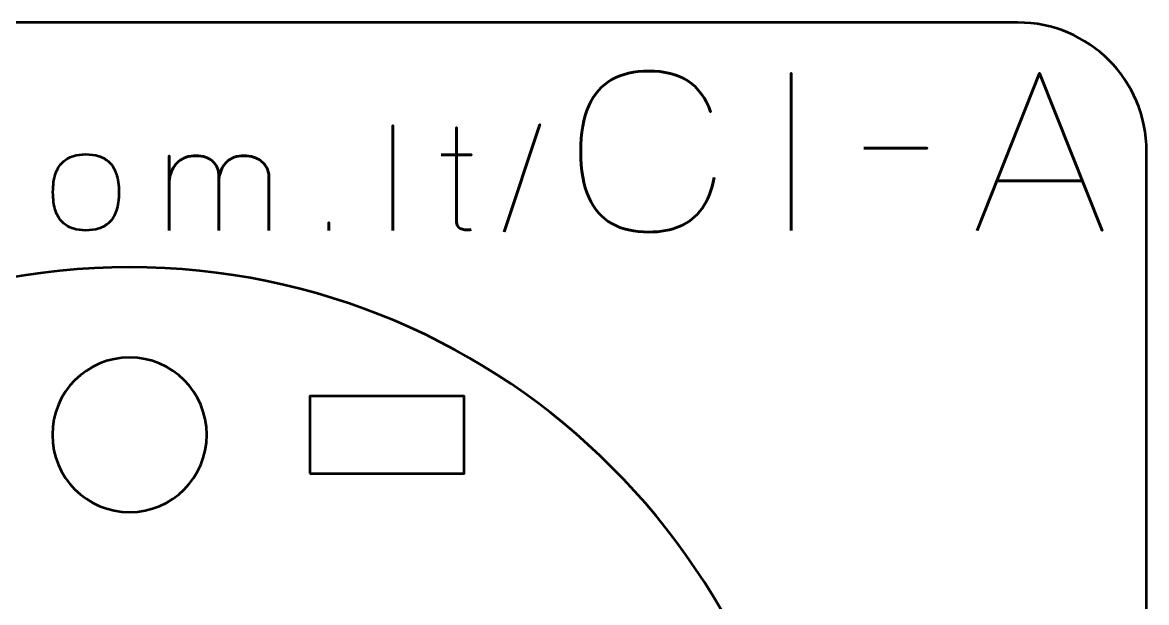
# Model space of a CAD drawing. Header units: centimetres. Extents: x -21 to 0, y -29.7 to 0.
# Drawn here: x -4.366 to 0, y -2.251 to 0 of the extents above; entities that cross this region are included whole.
import ezdxf

# ---------------------------------------------------------------- set-up
doc = ezdxf.new("R2010")
doc.units = ezdxf.units.CM
doc.header["$MEASUREMENT"] = 0
doc.layers.add('Layer 1', color=7, linetype='Continuous')

msp = doc.modelspace()

# ---------------------------------------------------------------- linework, layer by layer
at = {"layer": 'Layer 1', "color": 22, "lineweight": 53}
msp.add_open_spline([(-0.50009, -29.7), (-0.50009, -29.7), (-20.50005, -29.7), (-20.50005, -29.7), (-20.50005, -29.7), (-20.77702, -29.7), (-21.00001, -29.47691), (-21.00001, -29.19991), (-21.00001, -29.19991), (-21.00001, -29.19991), (-21.00001, -0.50006), (-21.00001, -0.50006), (-21.00001, -0.50006), (-21.00001, -0.22292), (-20.77702, 0.00004), (-20.50005, 0.00004), (-20.50005, 0.00004), (-20.50005, 0.00004), (-0.50009, 0.00004), (-0.50009, 0.00004), (-0.50009, 0.00004), (-0.22309, 0.00004), (0, -0.22292), (0, -0.50006), (0, -0.50006), (0, -0.50006), (0, -29.19991), (0, -29.19991), (0, -29.19991), (0, -29.47691), (-0.22309, -29.7), (-0.50009, -29.7)], degree=3, knots=[0, 0, 0, 0, 0.125, 0.125, 0.125, 0.125, 0.25, 0.25, 0.25, 0.25, 0.375, 0.375, 0.375, 0.375, 0.5, 0.5, 0.5, 0.5, 0.625, 0.625, 0.625, 0.625, 0.75, 0.75, 0.75, 0.75, 0.875, 0.875, 0.875, 0.875, 1, 1, 1, 1], dxfattribs=at)
at = {"layer": 'Layer 1', "color": 7}
for points, knots in [([(-1.67942, -0.6016), (-1.68845, -0.65), (-1.70425, -0.68993), (-1.72641, -0.72126), (-1.72641, -0.72126), (-1.7487, -0.75244), (-1.77721, -0.77559), (-1.81192, -0.79069), (-1.81192, -0.79069), (-1.84649, -0.80578), (-1.88713, -0.8134), (-1.93342, -0.81326), (-1.93342, -0.81326), (-1.98972, -0.8134), (-2.03756, -0.80254), (-2.07679, -0.78038), (-2.07679, -0.78038), (-2.11602, -0.75837), (-2.14593, -0.72436), (-2.16654, -0.67822), (-2.16654, -0.67822), (-2.18714, -0.63208), (-2.19744, -0.57295), (-2.19758, -0.50084), (-2.19758, -0.50084), (-2.19744, -0.42902), (-2.18714, -0.37003), (-2.16654, -0.32389), (-2.16654, -0.32389), (-2.14593, -0.27774), (-2.11602, -0.2436), (-2.07679, -0.22144), (-2.07679, -0.22144), (-2.03756, -0.19929), (-1.98972, -0.18828), (-1.93342, -0.18842), (-1.93342, -0.18842), (-1.87316, -0.18828), (-1.82265, -0.20112), (-1.78201, -0.22694), (-1.78201, -0.22694), (-1.74151, -0.25277), (-1.71173, -0.2927), (-1.69296, -0.34675), (-1.69296, -0.34675), (-1.71173, -0.2927), (-1.74151, -0.25277), (-1.78201, -0.22694), (-1.78201, -0.22694), (-1.82265, -0.20112), (-1.87316, -0.18828), (-1.93342, -0.18842), (-1.93342, -0.18842), (-1.98972, -0.18828), (-2.03756, -0.19929), (-2.07679, -0.22144), (-2.07679, -0.22144), (-2.11602, -0.2436), (-2.14593, -0.27774), (-2.16654, -0.32389), (-2.16654, -0.32389), (-2.18714, -0.37003), (-2.19744, -0.42902), (-2.19758, -0.50084), (-2.19758, -0.50084), (-2.19744, -0.57295), (-2.18714, -0.63208), (-2.16654, -0.67822), (-2.16654, -0.67822), (-2.14593, -0.72436), (-2.11602, -0.75837), (-2.07679, -0.78038), (-2.07679, -0.78038), (-2.03756, -0.80254), (-1.98972, -0.8134), (-1.93342, -0.81326), (-1.93342, -0.81326), (-1.88713, -0.8134), (-1.84649, -0.80578), (-1.81192, -0.79069), (-1.81192, -0.79069), (-1.77721, -0.77559), (-1.7487, -0.75244), (-1.72641, -0.72126), (-1.72641, -0.72126), (-1.70425, -0.68993), (-1.68845, -0.65), (-1.67942, -0.6016)], [0, 0, 0, 0, 0.0454545, 0.0454545, 0.0454545, 0.0454545, 0.0909091, 0.0909091, 0.0909091, 0.0909091, 0.1363636, 0.1363636, 0.1363636, 0.1363636, 0.1818182, 0.1818182, 0.1818182, 0.1818182, 0.2272727, 0.2272727, 0.2272727, 0.2272727, 0.2727273, 0.2727273, 0.2727273, 0.2727273, 0.3181818, 0.3181818, 0.3181818, 0.3181818, 0.3636364, 0.3636364, 0.3636364, 0.3636364, 0.4090909, 0.4090909, 0.4090909, 0.4090909, 0.4545455, 0.4545455, 0.4545455, 0.4545455, 0.5, 0.5, 0.5, 0.5, 0.5454545, 0.5454545, 0.5454545, 0.5454545, 0.5909091, 0.5909091, 0.5909091, 0.5909091, 0.6363636, 0.6363636, 0.6363636, 0.6363636, 0.6818182, 0.6818182, 0.6818182, 0.6818182, 0.7272727, 0.7272727, 0.7272727, 0.7272727, 0.7727273, 0.7727273, 0.7727273, 0.7727273, 0.8181818, 0.8181818, 0.8181818, 0.8181818, 0.8636364, 0.8636364, 0.8636364, 0.8636364, 0.9090909, 0.9090909, 0.9090909, 0.9090909, 0.9545455, 0.9545455, 0.9545455, 0.9545455, 1, 1, 1, 1]), ([(-1.3797, -0.80649), (-1.3797, -0.80649), (-1.3797, -0.19604), (-1.3797, -0.19604), (-1.3797, -0.19604), (-1.3797, -0.19604), (-1.3797, -0.80649), (-1.3797, -0.80649)], [0, 0, 0, 0, 0.5, 0.5, 0.5, 0.5, 1, 1, 1, 1]), ([(-0.65749, -0.80649), (-0.65749, -0.80649), (-0.41534, -0.19604), (-0.41534, -0.19604), (-0.41534, -0.19604), (-0.41534, -0.19604), (-0.17235, -0.80649), (-0.17235, -0.80649), (-0.17235, -0.80649), (-0.17235, -0.80649), (-0.41534, -0.19604), (-0.41534, -0.19604), (-0.41534, -0.19604), (-0.41534, -0.19604), (-0.65749, -0.80649), (-0.65749, -0.80649)], [0, 0, 0, 0, 0.25, 0.25, 0.25, 0.25, 0.5, 0.5, 0.5, 0.5, 0.75, 0.75, 0.75, 0.75, 1, 1, 1, 1]), ([(-2.92741, -0.80649), (-2.92741, -0.80649), (-2.92741, -0.39953), (-2.92741, -0.39953), (-2.92741, -0.39953), (-2.92741, -0.39953), (-2.92741, -0.80649), (-2.92741, -0.80649)], [0, 0, 0, 0, 0.5, 0.5, 0.5, 0.5, 1, 1, 1, 1]), ([(-2.62261, -0.80367), (-2.62957, -0.80423), (-2.63653, -0.80442), (-2.64331, -0.80423), (-2.64331, -0.80423), (-2.65008, -0.80404), (-2.6562, -0.80301), (-2.66175, -0.80094), (-2.66175, -0.80094), (-2.6673, -0.79896), (-2.67172, -0.79539), (-2.6751, -0.79031), (-2.6751, -0.79031), (-2.6784, -0.78523), (-2.68009, -0.77799), (-2.68018, -0.76867), (-2.68018, -0.76867), (-2.68018, -0.76425), (-2.68018, -0.75673), (-2.68018, -0.74619), (-2.68018, -0.74619), (-2.68018, -0.73556), (-2.68018, -0.72276), (-2.68018, -0.70762), (-2.68018, -0.70762), (-2.68018, -0.69247), (-2.68018, -0.67592), (-2.68018, -0.65795), (-2.68018, -0.65795), (-2.68018, -0.63998), (-2.68018, -0.62145), (-2.68018, -0.60226), (-2.68018, -0.60226), (-2.68018, -0.58307), (-2.68018, -0.56416), (-2.68018, -0.54544), (-2.68018, -0.54544), (-2.68018, -0.52672), (-2.68018, -0.50912), (-2.68018, -0.49257), (-2.68018, -0.49257), (-2.68018, -0.47601), (-2.68018, -0.46133), (-2.68018, -0.44864), (-2.68018, -0.44864), (-2.68018, -0.43584), (-2.68018, -0.42587), (-2.68018, -0.41853), (-2.68018, -0.41853), (-2.68018, -0.41129), (-2.68018, -0.40752), (-2.68018, -0.40743), (-2.68018, -0.40743), (-2.68018, -0.40752), (-2.68018, -0.41129), (-2.68018, -0.41853), (-2.68018, -0.41853), (-2.68018, -0.42587), (-2.68018, -0.43584), (-2.68018, -0.44864), (-2.68018, -0.44864), (-2.68018, -0.46133), (-2.68018, -0.47601), (-2.68018, -0.49257), (-2.68018, -0.49257), (-2.68018, -0.50912), (-2.68018, -0.52672), (-2.68018, -0.54544), (-2.68018, -0.54544), (-2.68018, -0.56416), (-2.68018, -0.58307), (-2.68018, -0.60226), (-2.68018, -0.60226), (-2.68018, -0.62145), (-2.68018, -0.63998), (-2.68018, -0.65795), (-2.68018, -0.65795), (-2.68018, -0.67592), (-2.68018, -0.69247), (-2.68018, -0.70762), (-2.68018, -0.70762), (-2.68018, -0.72276), (-2.68018, -0.73556), (-2.68018, -0.74619), (-2.68018, -0.74619), (-2.68018, -0.75673), (-2.68018, -0.76425), (-2.68018, -0.76867), (-2.68018, -0.76867), (-2.68009, -0.77799), (-2.6784, -0.78523), (-2.6751, -0.79031), (-2.6751, -0.79031), (-2.67172, -0.79539), (-2.6673, -0.79896), (-2.66175, -0.80094), (-2.66175, -0.80094), (-2.6562, -0.80301), (-2.65008, -0.80404), (-2.64331, -0.80423), (-2.64331, -0.80423), (-2.63653, -0.80442), (-2.62957, -0.80423), (-2.62261, -0.80367)], [0, 0, 0, 0, 0.0384615, 0.0384615, 0.0384615, 0.0384615, 0.0769231, 0.0769231, 0.0769231, 0.0769231, 0.1153846, 0.1153846, 0.1153846, 0.1153846, 0.1538462, 0.1538462, 0.1538462, 0.1538462, 0.1923077, 0.1923077, 0.1923077, 0.1923077, 0.2307692, 0.2307692, 0.2307692, 0.2307692, 0.2692308, 0.2692308, 0.2692308, 0.2692308, 0.3076923, 0.3076923, 0.3076923, 0.3076923, 0.3461538, 0.3461538, 0.3461538, 0.3461538, 0.3846154, 0.3846154, 0.3846154, 0.3846154, 0.4230769, 0.4230769, 0.4230769, 0.4230769, 0.4615385, 0.4615385, 0.4615385, 0.4615385, 0.5, 0.5, 0.5, 0.5, 0.5384615, 0.5384615, 0.5384615, 0.5384615, 0.5769231, 0.5769231, 0.5769231, 0.5769231, 0.6153846, 0.6153846, 0.6153846, 0.6153846, 0.6538462, 0.6538462, 0.6538462, 0.6538462, 0.6923077, 0.6923077, 0.6923077, 0.6923077, 0.7307692, 0.7307692, 0.7307692, 0.7307692, 0.7692308, 0.7692308, 0.7692308, 0.7692308, 0.8076923, 0.8076923, 0.8076923, 0.8076923, 0.8461538, 0.8461538, 0.8461538, 0.8461538, 0.8846154, 0.8846154, 0.8846154, 0.8846154, 0.9230769, 0.9230769, 0.9230769, 0.9230769, 0.9615385, 0.9615385, 0.9615385, 0.9615385, 1, 1, 1, 1]), ([(-2.49448, -0.81213), (-2.49448, -0.81213), (-2.35619, -0.39558), (-2.35619, -0.39558), (-2.35619, -0.39558), (-2.35619, -0.39558), (-2.49448, -0.81213), (-2.49448, -0.81213)], [0, 0, 0, 0, 0.5, 0.5, 0.5, 0.5, 1, 1, 1, 1]), ([(-4.11951, -0.80649), (-4.10173, -0.80658), (-4.08518, -0.80433), (-4.06975, -0.79953), (-4.06975, -0.79953), (-4.05432, -0.79473), (-4.04068, -0.78673), (-4.02901, -0.77554), (-4.02901, -0.77554), (-4.01725, -0.76435), (-4.00813, -0.7492), (-4.00145, -0.73001), (-4.00145, -0.73001), (-3.99487, -0.71091), (-3.99148, -0.68711), (-3.99138, -0.65861), (-3.99138, -0.65861), (-3.99148, -0.6302), (-3.99487, -0.60649), (-4.00145, -0.58749), (-4.00145, -0.58749), (-4.00813, -0.56848), (-4.01725, -0.55334), (-4.02901, -0.54214), (-4.02901, -0.54214), (-4.04068, -0.53104), (-4.05432, -0.52305), (-4.06975, -0.51825), (-4.06975, -0.51825), (-4.08518, -0.51345), (-4.10173, -0.51119), (-4.11951, -0.51129), (-4.11951, -0.51129), (-4.1371, -0.51119), (-4.15366, -0.51345), (-4.16909, -0.51825), (-4.16909, -0.51825), (-4.18452, -0.52305), (-4.19806, -0.53104), (-4.20982, -0.54214), (-4.20982, -0.54214), (-4.22158, -0.55334), (-4.2308, -0.56848), (-4.23748, -0.58749), (-4.23748, -0.58749), (-4.24416, -0.60649), (-4.24755, -0.6302), (-4.24764, -0.65861), (-4.24764, -0.65861), (-4.24755, -0.68711), (-4.24416, -0.71091), (-4.23748, -0.73001), (-4.23748, -0.73001), (-4.2308, -0.7492), (-4.22158, -0.76435), (-4.20982, -0.77554), (-4.20982, -0.77554), (-4.19806, -0.78673), (-4.18452, -0.79473), (-4.16909, -0.79953), (-4.16909, -0.79953), (-4.15366, -0.80433), (-4.1371, -0.80658), (-4.11951, -0.80649)], [0, 0, 0, 0, 0.0625, 0.0625, 0.0625, 0.0625, 0.125, 0.125, 0.125, 0.125, 0.1875, 0.1875, 0.1875, 0.1875, 0.25, 0.25, 0.25, 0.25, 0.3125, 0.3125, 0.3125, 0.3125, 0.375, 0.375, 0.375, 0.375, 0.4375, 0.4375, 0.4375, 0.4375, 0.5, 0.5, 0.5, 0.5, 0.5625, 0.5625, 0.5625, 0.5625, 0.625, 0.625, 0.625, 0.625, 0.6875, 0.6875, 0.6875, 0.6875, 0.75, 0.75, 0.75, 0.75, 0.8125, 0.8125, 0.8125, 0.8125, 0.875, 0.875, 0.875, 0.875, 0.9375, 0.9375, 0.9375, 0.9375, 1, 1, 1, 1]), ([(-4.11951, -0.80649), (-4.10173, -0.80658), (-4.08518, -0.80433), (-4.06975, -0.79953), (-4.06975, -0.79953), (-4.05432, -0.79473), (-4.04068, -0.78673), (-4.02901, -0.77554), (-4.02901, -0.77554), (-4.01725, -0.76435), (-4.00813, -0.7492), (-4.00145, -0.73001), (-4.00145, -0.73001), (-3.99487, -0.71091), (-3.99148, -0.68711), (-3.99138, -0.65861), (-3.99138, -0.65861), (-3.99148, -0.6302), (-3.99487, -0.60649), (-4.00145, -0.58749), (-4.00145, -0.58749), (-4.00813, -0.56848), (-4.01725, -0.55334), (-4.02901, -0.54214), (-4.02901, -0.54214), (-4.04068, -0.53104), (-4.05432, -0.52305), (-4.06975, -0.51825), (-4.06975, -0.51825), (-4.08518, -0.51345), (-4.10173, -0.51119), (-4.11951, -0.51129), (-4.11951, -0.51129), (-4.1371, -0.51119), (-4.15366, -0.51345), (-4.16909, -0.51825), (-4.16909, -0.51825), (-4.18452, -0.52305), (-4.19806, -0.53104), (-4.20982, -0.54214), (-4.20982, -0.54214), (-4.22158, -0.55334), (-4.2308, -0.56848), (-4.23748, -0.58749), (-4.23748, -0.58749), (-4.24416, -0.60649), (-4.24755, -0.6302), (-4.24764, -0.65861), (-4.24764, -0.65861), (-4.24755, -0.68711), (-4.24416, -0.71091), (-4.23748, -0.73001), (-4.23748, -0.73001), (-4.2308, -0.7492), (-4.22158, -0.76435), (-4.20982, -0.77554), (-4.20982, -0.77554), (-4.19806, -0.78673), (-4.18452, -0.79473), (-4.16909, -0.79953), (-4.16909, -0.79953), (-4.15366, -0.80433), (-4.1371, -0.80658), (-4.11951, -0.80649)], [0, 0, 0, 0, 0.0625, 0.0625, 0.0625, 0.0625, 0.125, 0.125, 0.125, 0.125, 0.1875, 0.1875, 0.1875, 0.1875, 0.25, 0.25, 0.25, 0.25, 0.3125, 0.3125, 0.3125, 0.3125, 0.375, 0.375, 0.375, 0.375, 0.4375, 0.4375, 0.4375, 0.4375, 0.5, 0.5, 0.5, 0.5, 0.5625, 0.5625, 0.5625, 0.5625, 0.625, 0.625, 0.625, 0.625, 0.6875, 0.6875, 0.6875, 0.6875, 0.75, 0.75, 0.75, 0.75, 0.8125, 0.8125, 0.8125, 0.8125, 0.875, 0.875, 0.875, 0.875, 0.9375, 0.9375, 0.9375, 0.9375, 1, 1, 1, 1]), ([(-3.60362, -0.80649), (-3.60362, -0.8064), (-3.60362, -0.80367), (-3.60362, -0.79831), (-3.60362, -0.79831), (-3.60362, -0.79304), (-3.60362, -0.78579), (-3.60362, -0.77667), (-3.60362, -0.77667), (-3.60362, -0.76745), (-3.60362, -0.7571), (-3.60362, -0.74544), (-3.60362, -0.74544), (-3.60362, -0.73387), (-3.60362, -0.72173), (-3.60362, -0.70894), (-3.60362, -0.70894), (-3.60362, -0.69624), (-3.60362, -0.68372), (-3.60362, -0.67131), (-3.60362, -0.67131), (-3.60362, -0.65889), (-3.60362, -0.64722), (-3.60362, -0.6365), (-3.60362, -0.6365), (-3.60362, -0.62568), (-3.60362, -0.61646), (-3.60362, -0.60865), (-3.60362, -0.60865), (-3.60362, -0.60094), (-3.60362, -0.59539), (-3.60362, -0.592), (-3.60362, -0.592), (-3.60352, -0.58673), (-3.60437, -0.58081), (-3.60597, -0.57432), (-3.60597, -0.57432), (-3.60757, -0.56773), (-3.6103, -0.56115), (-3.61415, -0.55456), (-3.61415, -0.55456), (-3.61801, -0.54788), (-3.62337, -0.54177), (-3.63005, -0.53612), (-3.63005, -0.53612), (-3.63682, -0.53048), (-3.64529, -0.52596), (-3.65545, -0.52248), (-3.65545, -0.52248), (-3.66571, -0.519), (-3.67793, -0.51712), (-3.69223, -0.51693), (-3.69223, -0.51693), (-3.70653, -0.51693), (-3.71933, -0.51891), (-3.73052, -0.52286), (-3.73052, -0.52286), (-3.74181, -0.5269), (-3.7515, -0.53245), (-3.75978, -0.53951), (-3.75978, -0.53951), (-3.76796, -0.54657), (-3.77483, -0.55466), (-3.78019, -0.56387), (-3.78019, -0.56387), (-3.78555, -0.573), (-3.78951, -0.58269), (-3.79214, -0.59304), (-3.79214, -0.59304), (-3.79477, -0.60329), (-3.79609, -0.61373), (-3.79609, -0.62418), (-3.79609, -0.62418), (-3.79609, -0.61373), (-3.79477, -0.60329), (-3.79214, -0.59304), (-3.79214, -0.59304), (-3.78951, -0.58269), (-3.78555, -0.573), (-3.78019, -0.56387), (-3.78019, -0.56387), (-3.77483, -0.55466), (-3.76796, -0.54657), (-3.75978, -0.53951), (-3.75978, -0.53951), (-3.7515, -0.53245), (-3.74181, -0.5269), (-3.73052, -0.52286), (-3.73052, -0.52286), (-3.71933, -0.51891), (-3.70653, -0.51693), (-3.69223, -0.51693), (-3.69223, -0.51693), (-3.67793, -0.51712), (-3.66571, -0.519), (-3.65545, -0.52248), (-3.65545, -0.52248), (-3.64529, -0.52596), (-3.63682, -0.53048), (-3.63005, -0.53612), (-3.63005, -0.53612), (-3.62337, -0.54177), (-3.61801, -0.54788), (-3.61415, -0.55456), (-3.61415, -0.55456), (-3.6103, -0.56115), (-3.60757, -0.56773), (-3.60597, -0.57432), (-3.60597, -0.57432), (-3.60437, -0.58081), (-3.60352, -0.58673), (-3.60362, -0.592), (-3.60362, -0.592), (-3.60362, -0.59539), (-3.60362, -0.60094), (-3.60362, -0.60865), (-3.60362, -0.60865), (-3.60362, -0.61646), (-3.60362, -0.62568), (-3.60362, -0.6365), (-3.60362, -0.6365), (-3.60362, -0.64722), (-3.60362, -0.65889), (-3.60362, -0.67131), (-3.60362, -0.67131), (-3.60362, -0.68372), (-3.60362, -0.69624), (-3.60362, -0.70894), (-3.60362, -0.70894), (-3.60362, -0.72173), (-3.60362, -0.73387), (-3.60362, -0.74544), (-3.60362, -0.74544), (-3.60362, -0.7571), (-3.60362, -0.76745), (-3.60362, -0.77667), (-3.60362, -0.77667), (-3.60362, -0.78579), (-3.60362, -0.79304), (-3.60362, -0.79831), (-3.60362, -0.79831), (-3.60362, -0.80367), (-3.60362, -0.8064), (-3.60362, -0.80649)], [0, 0, 0, 0, 0.0277778, 0.0277778, 0.0277778, 0.0277778, 0.0555556, 0.0555556, 0.0555556, 0.0555556, 0.0833333, 0.0833333, 0.0833333, 0.0833333, 0.1111111, 0.1111111, 0.1111111, 0.1111111, 0.1388889, 0.1388889, 0.1388889, 0.1388889, 0.1666667, 0.1666667, 0.1666667, 0.1666667, 0.1944444, 0.1944444, 0.1944444, 0.1944444, 0.2222222, 0.2222222, 0.2222222, 0.2222222, 0.25, 0.25, 0.25, 0.25, 0.2777778, 0.2777778, 0.2777778, 0.2777778, 0.3055556, 0.3055556, 0.3055556, 0.3055556, 0.3333333, 0.3333333, 0.3333333, 0.3333333, 0.3611111, 0.3611111, 0.3611111, 0.3611111, 0.3888889, 0.3888889, 0.3888889, 0.3888889, 0.4166667, 0.4166667, 0.4166667, 0.4166667, 0.4444444, 0.4444444, 0.4444444, 0.4444444, 0.4722222, 0.4722222, 0.4722222, 0.4722222, 0.5, 0.5, 0.5, 0.5, 0.5277778, 0.5277778, 0.5277778, 0.5277778, 0.5555556, 0.5555556, 0.5555556, 0.5555556, 0.5833333, 0.5833333, 0.5833333, 0.5833333, 0.6111111, 0.6111111, 0.6111111, 0.6111111, 0.6388889, 0.6388889, 0.6388889, 0.6388889, 0.6666667, 0.6666667, 0.6666667, 0.6666667, 0.6944444, 0.6944444, 0.6944444, 0.6944444, 0.7222222, 0.7222222, 0.7222222, 0.7222222, 0.75, 0.75, 0.75, 0.75, 0.7777778, 0.7777778, 0.7777778, 0.7777778, 0.8055556, 0.8055556, 0.8055556, 0.8055556, 0.8333333, 0.8333333, 0.8333333, 0.8333333, 0.8611111, 0.8611111, 0.8611111, 0.8611111, 0.8888889, 0.8888889, 0.8888889, 0.8888889, 0.9166667, 0.9166667, 0.9166667, 0.9166667, 0.9444444, 0.9444444, 0.9444444, 0.9444444, 0.9722222, 0.9722222, 0.9722222, 0.9722222, 1, 1, 1, 1]), ([(-3.79609, -0.80649), (-3.79609, -0.80649), (-3.79609, -0.51693), (-3.79609, -0.51693), (-3.79609, -0.51693), (-3.79609, -0.51693), (-3.79609, -0.80649), (-3.79609, -0.80649)], [0, 0, 0, 0, 0.5, 0.5, 0.5, 0.5, 1, 1, 1, 1]), ([(-3.40945, -0.80649), (-3.40945, -0.8064), (-3.40945, -0.80367), (-3.40945, -0.79831), (-3.40945, -0.79831), (-3.40945, -0.79304), (-3.40945, -0.78579), (-3.40945, -0.77667), (-3.40945, -0.77667), (-3.40945, -0.76745), (-3.40945, -0.7571), (-3.40945, -0.74544), (-3.40945, -0.74544), (-3.40945, -0.73387), (-3.40945, -0.72173), (-3.40945, -0.70894), (-3.40945, -0.70894), (-3.40945, -0.69624), (-3.40945, -0.68372), (-3.40945, -0.67131), (-3.40945, -0.67131), (-3.40945, -0.65889), (-3.40945, -0.64722), (-3.40945, -0.6365), (-3.40945, -0.6365), (-3.40945, -0.62568), (-3.40945, -0.61646), (-3.40945, -0.60865), (-3.40945, -0.60865), (-3.40945, -0.60094), (-3.40945, -0.59539), (-3.40945, -0.592), (-3.40945, -0.592), (-3.40945, -0.58673), (-3.41048, -0.58081), (-3.41265, -0.57432), (-3.41265, -0.57432), (-3.41472, -0.56773), (-3.4181, -0.56115), (-3.42281, -0.55456), (-3.42281, -0.55456), (-3.42742, -0.54788), (-3.43353, -0.54177), (-3.44106, -0.53612), (-3.44106, -0.53612), (-3.44858, -0.53048), (-3.45771, -0.52596), (-3.46843, -0.52248), (-3.46843, -0.52248), (-3.47916, -0.519), (-3.49167, -0.51712), (-3.50597, -0.51693), (-3.50597, -0.51693), (-3.52027, -0.51693), (-3.53287, -0.51891), (-3.54369, -0.52286), (-3.54369, -0.52286), (-3.55442, -0.5269), (-3.56364, -0.53245), (-3.57135, -0.53951), (-3.57135, -0.53951), (-3.57897, -0.54657), (-3.58508, -0.55466), (-3.58988, -0.56387), (-3.58988, -0.56387), (-3.59468, -0.573), (-3.59816, -0.58269), (-3.60032, -0.59304), (-3.60032, -0.59304), (-3.60258, -0.60329), (-3.60362, -0.61373), (-3.60362, -0.62418), (-3.60362, -0.62418), (-3.60362, -0.61373), (-3.60258, -0.60329), (-3.60032, -0.59304), (-3.60032, -0.59304), (-3.59816, -0.58269), (-3.59468, -0.573), (-3.58988, -0.56387), (-3.58988, -0.56387), (-3.58508, -0.55466), (-3.57897, -0.54657), (-3.57135, -0.53951), (-3.57135, -0.53951), (-3.56364, -0.53245), (-3.55442, -0.5269), (-3.54369, -0.52286), (-3.54369, -0.52286), (-3.53287, -0.51891), (-3.52027, -0.51693), (-3.50597, -0.51693), (-3.50597, -0.51693), (-3.49167, -0.51712), (-3.47916, -0.519), (-3.46843, -0.52248), (-3.46843, -0.52248), (-3.45771, -0.52596), (-3.44858, -0.53048), (-3.44106, -0.53612), (-3.44106, -0.53612), (-3.43353, -0.54177), (-3.42742, -0.54788), (-3.42281, -0.55456), (-3.42281, -0.55456), (-3.4181, -0.56115), (-3.41472, -0.56773), (-3.41265, -0.57432), (-3.41265, -0.57432), (-3.41048, -0.58081), (-3.40945, -0.58673), (-3.40945, -0.592), (-3.40945, -0.592), (-3.40945, -0.59539), (-3.40945, -0.60094), (-3.40945, -0.60865), (-3.40945, -0.60865), (-3.40945, -0.61646), (-3.40945, -0.62568), (-3.40945, -0.6365), (-3.40945, -0.6365), (-3.40945, -0.64722), (-3.40945, -0.65889), (-3.40945, -0.67131), (-3.40945, -0.67131), (-3.40945, -0.68372), (-3.40945, -0.69624), (-3.40945, -0.70894), (-3.40945, -0.70894), (-3.40945, -0.72173), (-3.40945, -0.73387), (-3.40945, -0.74544), (-3.40945, -0.74544), (-3.40945, -0.7571), (-3.40945, -0.76745), (-3.40945, -0.77667), (-3.40945, -0.77667), (-3.40945, -0.78579), (-3.40945, -0.79304), (-3.40945, -0.79831), (-3.40945, -0.79831), (-3.40945, -0.80367), (-3.40945, -0.8064), (-3.40945, -0.80649)], [0, 0, 0, 0, 0.0277778, 0.0277778, 0.0277778, 0.0277778, 0.0555556, 0.0555556, 0.0555556, 0.0555556, 0.0833333, 0.0833333, 0.0833333, 0.0833333, 0.1111111, 0.1111111, 0.1111111, 0.1111111, 0.1388889, 0.1388889, 0.1388889, 0.1388889, 0.1666667, 0.1666667, 0.1666667, 0.1666667, 0.1944444, 0.1944444, 0.1944444, 0.1944444, 0.2222222, 0.2222222, 0.2222222, 0.2222222, 0.25, 0.25, 0.25, 0.25, 0.2777778, 0.2777778, 0.2777778, 0.2777778, 0.3055556, 0.3055556, 0.3055556, 0.3055556, 0.3333333, 0.3333333, 0.3333333, 0.3333333, 0.3611111, 0.3611111, 0.3611111, 0.3611111, 0.3888889, 0.3888889, 0.3888889, 0.3888889, 0.4166667, 0.4166667, 0.4166667, 0.4166667, 0.4444444, 0.4444444, 0.4444444, 0.4444444, 0.4722222, 0.4722222, 0.4722222, 0.4722222, 0.5, 0.5, 0.5, 0.5, 0.5277778, 0.5277778, 0.5277778, 0.5277778, 0.5555556, 0.5555556, 0.5555556, 0.5555556, 0.5833333, 0.5833333, 0.5833333, 0.5833333, 0.6111111, 0.6111111, 0.6111111, 0.6111111, 0.6388889, 0.6388889, 0.6388889, 0.6388889, 0.6666667, 0.6666667, 0.6666667, 0.6666667, 0.6944444, 0.6944444, 0.6944444, 0.6944444, 0.7222222, 0.7222222, 0.7222222, 0.7222222, 0.75, 0.75, 0.75, 0.75, 0.7777778, 0.7777778, 0.7777778, 0.7777778, 0.8055556, 0.8055556, 0.8055556, 0.8055556, 0.8333333, 0.8333333, 0.8333333, 0.8333333, 0.8611111, 0.8611111, 0.8611111, 0.8611111, 0.8888889, 0.8888889, 0.8888889, 0.8888889, 0.9166667, 0.9166667, 0.9166667, 0.9166667, 0.9444444, 0.9444444, 0.9444444, 0.9444444, 0.9722222, 0.9722222, 0.9722222, 0.9722222, 1, 1, 1, 1]), ([(-2.73945, -0.51411), (-2.73945, -0.51411), (-2.62148, -0.51411), (-2.62148, -0.51411), (-2.62148, -0.51411), (-2.62148, -0.51411), (-2.73945, -0.51411), (-2.73945, -0.51411)], [0, 0, 0, 0, 0.5, 0.5, 0.5, 0.5, 1, 1, 1, 1]), ([(-1.09776, -0.4873), (-1.09776, -0.4873), (-0.85138, -0.4873), (-0.85138, -0.4873), (-0.85138, -0.4873), (-0.85138, -0.4873), (-1.09776, -0.4873), (-1.09776, -0.4873)], [0, 0, 0, 0, 0.5, 0.5, 0.5, 0.5, 1, 1, 1, 1]), ([(-0.58129, -0.6143), (-0.58129, -0.6143), (-0.24939, -0.6143), (-0.24939, -0.6143), (-0.24939, -0.6143), (-0.24939, -0.6143), (-0.58129, -0.6143), (-0.58129, -0.6143)], [0, 0, 0, 0, 0.5, 0.5, 0.5, 0.5, 1, 1, 1, 1]), ([(-3.17633, -0.80649), (-3.17633, -0.80649), (-3.17633, -0.77545), (-3.17633, -0.77545), (-3.17633, -0.77545), (-3.17633, -0.77545), (-3.17633, -0.80649), (-3.17633, -0.80649)], [0, 0, 0, 0, 0.5, 0.5, 0.5, 0.5, 1, 1, 1, 1])]:
    msp.add_open_spline(points, degree=3, knots=knots, dxfattribs=at)
at = {"layer": 'Layer 1', "color": 30, "lineweight": 53}
for points, knots in [([(-1.67942, -0.6016), (-1.68845, -0.65), (-1.70425, -0.68993), (-1.72641, -0.72126), (-1.72641, -0.72126), (-1.7487, -0.75244), (-1.77721, -0.77559), (-1.81192, -0.79069), (-1.81192, -0.79069), (-1.84649, -0.80578), (-1.88713, -0.8134), (-1.93342, -0.81326), (-1.93342, -0.81326), (-1.98972, -0.8134), (-2.03756, -0.80254), (-2.07679, -0.78038), (-2.07679, -0.78038), (-2.11602, -0.75837), (-2.14593, -0.72436), (-2.16654, -0.67822), (-2.16654, -0.67822), (-2.18714, -0.63208), (-2.19744, -0.57295), (-2.19758, -0.50084), (-2.19758, -0.50084), (-2.19744, -0.42902), (-2.18714, -0.37003), (-2.16654, -0.32389), (-2.16654, -0.32389), (-2.14593, -0.27774), (-2.11602, -0.2436), (-2.07679, -0.22144), (-2.07679, -0.22144), (-2.03756, -0.19929), (-1.98972, -0.18828), (-1.93342, -0.18842), (-1.93342, -0.18842), (-1.87316, -0.18828), (-1.82265, -0.20112), (-1.78201, -0.22694), (-1.78201, -0.22694), (-1.74151, -0.25277), (-1.71173, -0.2927), (-1.69296, -0.34675), (-1.69296, -0.34675), (-1.71173, -0.2927), (-1.74151, -0.25277), (-1.78201, -0.22694), (-1.78201, -0.22694), (-1.82265, -0.20112), (-1.87316, -0.18828), (-1.93342, -0.18842), (-1.93342, -0.18842), (-1.98972, -0.18828), (-2.03756, -0.19929), (-2.07679, -0.22144), (-2.07679, -0.22144), (-2.11602, -0.2436), (-2.14593, -0.27774), (-2.16654, -0.32389), (-2.16654, -0.32389), (-2.18714, -0.37003), (-2.19744, -0.42902), (-2.19758, -0.50084), (-2.19758, -0.50084), (-2.19744, -0.57295), (-2.18714, -0.63208), (-2.16654, -0.67822), (-2.16654, -0.67822), (-2.14593, -0.72436), (-2.11602, -0.75837), (-2.07679, -0.78038), (-2.07679, -0.78038), (-2.03756, -0.80254), (-1.98972, -0.8134), (-1.93342, -0.81326), (-1.93342, -0.81326), (-1.88713, -0.8134), (-1.84649, -0.80578), (-1.81192, -0.79069), (-1.81192, -0.79069), (-1.77721, -0.77559), (-1.7487, -0.75244), (-1.72641, -0.72126), (-1.72641, -0.72126), (-1.70425, -0.68993), (-1.68845, -0.65), (-1.67942, -0.6016)], [0, 0, 0, 0, 0.0454545, 0.0454545, 0.0454545, 0.0454545, 0.0909091, 0.0909091, 0.0909091, 0.0909091, 0.1363636, 0.1363636, 0.1363636, 0.1363636, 0.1818182, 0.1818182, 0.1818182, 0.1818182, 0.2272727, 0.2272727, 0.2272727, 0.2272727, 0.2727273, 0.2727273, 0.2727273, 0.2727273, 0.3181818, 0.3181818, 0.3181818, 0.3181818, 0.3636364, 0.3636364, 0.3636364, 0.3636364, 0.4090909, 0.4090909, 0.4090909, 0.4090909, 0.4545455, 0.4545455, 0.4545455, 0.4545455, 0.5, 0.5, 0.5, 0.5, 0.5454545, 0.5454545, 0.5454545, 0.5454545, 0.5909091, 0.5909091, 0.5909091, 0.5909091, 0.6363636, 0.6363636, 0.6363636, 0.6363636, 0.6818182, 0.6818182, 0.6818182, 0.6818182, 0.7272727, 0.7272727, 0.7272727, 0.7272727, 0.7727273, 0.7727273, 0.7727273, 0.7727273, 0.8181818, 0.8181818, 0.8181818, 0.8181818, 0.8636364, 0.8636364, 0.8636364, 0.8636364, 0.9090909, 0.9090909, 0.9090909, 0.9090909, 0.9545455, 0.9545455, 0.9545455, 0.9545455, 1, 1, 1, 1]), ([(-1.3797, -0.80649), (-1.3797, -0.80649), (-1.3797, -0.19604), (-1.3797, -0.19604), (-1.3797, -0.19604), (-1.3797, -0.19604), (-1.3797, -0.80649), (-1.3797, -0.80649)], [0, 0, 0, 0, 0.5, 0.5, 0.5, 0.5, 1, 1, 1, 1]), ([(-0.65749, -0.80649), (-0.65749, -0.80649), (-0.41534, -0.19604), (-0.41534, -0.19604), (-0.41534, -0.19604), (-0.41534, -0.19604), (-0.17235, -0.80649), (-0.17235, -0.80649), (-0.17235, -0.80649), (-0.17235, -0.80649), (-0.41534, -0.19604), (-0.41534, -0.19604), (-0.41534, -0.19604), (-0.41534, -0.19604), (-0.65749, -0.80649), (-0.65749, -0.80649)], [0, 0, 0, 0, 0.25, 0.25, 0.25, 0.25, 0.5, 0.5, 0.5, 0.5, 0.75, 0.75, 0.75, 0.75, 1, 1, 1, 1]), ([(-2.92741, -0.80649), (-2.92741, -0.80649), (-2.92741, -0.39953), (-2.92741, -0.39953), (-2.92741, -0.39953), (-2.92741, -0.39953), (-2.92741, -0.80649), (-2.92741, -0.80649)], [0, 0, 0, 0, 0.5, 0.5, 0.5, 0.5, 1, 1, 1, 1]), ([(-2.62261, -0.80367), (-2.62957, -0.80423), (-2.63653, -0.80442), (-2.64331, -0.80423), (-2.64331, -0.80423), (-2.65008, -0.80404), (-2.6562, -0.80301), (-2.66175, -0.80094), (-2.66175, -0.80094), (-2.6673, -0.79896), (-2.67172, -0.79539), (-2.6751, -0.79031), (-2.6751, -0.79031), (-2.6784, -0.78523), (-2.68009, -0.77799), (-2.68018, -0.76867), (-2.68018, -0.76867), (-2.68018, -0.76425), (-2.68018, -0.75673), (-2.68018, -0.74619), (-2.68018, -0.74619), (-2.68018, -0.73556), (-2.68018, -0.72276), (-2.68018, -0.70762), (-2.68018, -0.70762), (-2.68018, -0.69247), (-2.68018, -0.67592), (-2.68018, -0.65795), (-2.68018, -0.65795), (-2.68018, -0.63998), (-2.68018, -0.62145), (-2.68018, -0.60226), (-2.68018, -0.60226), (-2.68018, -0.58307), (-2.68018, -0.56416), (-2.68018, -0.54544), (-2.68018, -0.54544), (-2.68018, -0.52672), (-2.68018, -0.50912), (-2.68018, -0.49257), (-2.68018, -0.49257), (-2.68018, -0.47601), (-2.68018, -0.46133), (-2.68018, -0.44864), (-2.68018, -0.44864), (-2.68018, -0.43584), (-2.68018, -0.42587), (-2.68018, -0.41853), (-2.68018, -0.41853), (-2.68018, -0.41129), (-2.68018, -0.40752), (-2.68018, -0.40743), (-2.68018, -0.40743), (-2.68018, -0.40752), (-2.68018, -0.41129), (-2.68018, -0.41853), (-2.68018, -0.41853), (-2.68018, -0.42587), (-2.68018, -0.43584), (-2.68018, -0.44864), (-2.68018, -0.44864), (-2.68018, -0.46133), (-2.68018, -0.47601), (-2.68018, -0.49257), (-2.68018, -0.49257), (-2.68018, -0.50912), (-2.68018, -0.52672), (-2.68018, -0.54544), (-2.68018, -0.54544), (-2.68018, -0.56416), (-2.68018, -0.58307), (-2.68018, -0.60226), (-2.68018, -0.60226), (-2.68018, -0.62145), (-2.68018, -0.63998), (-2.68018, -0.65795), (-2.68018, -0.65795), (-2.68018, -0.67592), (-2.68018, -0.69247), (-2.68018, -0.70762), (-2.68018, -0.70762), (-2.68018, -0.72276), (-2.68018, -0.73556), (-2.68018, -0.74619), (-2.68018, -0.74619), (-2.68018, -0.75673), (-2.68018, -0.76425), (-2.68018, -0.76867), (-2.68018, -0.76867), (-2.68009, -0.77799), (-2.6784, -0.78523), (-2.6751, -0.79031), (-2.6751, -0.79031), (-2.67172, -0.79539), (-2.6673, -0.79896), (-2.66175, -0.80094), (-2.66175, -0.80094), (-2.6562, -0.80301), (-2.65008, -0.80404), (-2.64331, -0.80423), (-2.64331, -0.80423), (-2.63653, -0.80442), (-2.62957, -0.80423), (-2.62261, -0.80367)], [0, 0, 0, 0, 0.0384615, 0.0384615, 0.0384615, 0.0384615, 0.0769231, 0.0769231, 0.0769231, 0.0769231, 0.1153846, 0.1153846, 0.1153846, 0.1153846, 0.1538462, 0.1538462, 0.1538462, 0.1538462, 0.1923077, 0.1923077, 0.1923077, 0.1923077, 0.2307692, 0.2307692, 0.2307692, 0.2307692, 0.2692308, 0.2692308, 0.2692308, 0.2692308, 0.3076923, 0.3076923, 0.3076923, 0.3076923, 0.3461538, 0.3461538, 0.3461538, 0.3461538, 0.3846154, 0.3846154, 0.3846154, 0.3846154, 0.4230769, 0.4230769, 0.4230769, 0.4230769, 0.4615385, 0.4615385, 0.4615385, 0.4615385, 0.5, 0.5, 0.5, 0.5, 0.5384615, 0.5384615, 0.5384615, 0.5384615, 0.5769231, 0.5769231, 0.5769231, 0.5769231, 0.6153846, 0.6153846, 0.6153846, 0.6153846, 0.6538462, 0.6538462, 0.6538462, 0.6538462, 0.6923077, 0.6923077, 0.6923077, 0.6923077, 0.7307692, 0.7307692, 0.7307692, 0.7307692, 0.7692308, 0.7692308, 0.7692308, 0.7692308, 0.8076923, 0.8076923, 0.8076923, 0.8076923, 0.8461538, 0.8461538, 0.8461538, 0.8461538, 0.8846154, 0.8846154, 0.8846154, 0.8846154, 0.9230769, 0.9230769, 0.9230769, 0.9230769, 0.9615385, 0.9615385, 0.9615385, 0.9615385, 1, 1, 1, 1]), ([(-2.49448, -0.81213), (-2.49448, -0.81213), (-2.35619, -0.39558), (-2.35619, -0.39558), (-2.35619, -0.39558), (-2.35619, -0.39558), (-2.49448, -0.81213), (-2.49448, -0.81213)], [0, 0, 0, 0, 0.5, 0.5, 0.5, 0.5, 1, 1, 1, 1]), ([(-4.11951, -0.80649), (-4.10173, -0.80658), (-4.08518, -0.80433), (-4.06975, -0.79953), (-4.06975, -0.79953), (-4.05432, -0.79473), (-4.04068, -0.78673), (-4.02901, -0.77554), (-4.02901, -0.77554), (-4.01725, -0.76435), (-4.00813, -0.7492), (-4.00145, -0.73001), (-4.00145, -0.73001), (-3.99487, -0.71091), (-3.99148, -0.68711), (-3.99138, -0.65861), (-3.99138, -0.65861), (-3.99148, -0.6302), (-3.99487, -0.60649), (-4.00145, -0.58749), (-4.00145, -0.58749), (-4.00813, -0.56848), (-4.01725, -0.55334), (-4.02901, -0.54214), (-4.02901, -0.54214), (-4.04068, -0.53104), (-4.05432, -0.52305), (-4.06975, -0.51825), (-4.06975, -0.51825), (-4.08518, -0.51345), (-4.10173, -0.51119), (-4.11951, -0.51129), (-4.11951, -0.51129), (-4.1371, -0.51119), (-4.15366, -0.51345), (-4.16909, -0.51825), (-4.16909, -0.51825), (-4.18452, -0.52305), (-4.19806, -0.53104), (-4.20982, -0.54214), (-4.20982, -0.54214), (-4.22158, -0.55334), (-4.2308, -0.56848), (-4.23748, -0.58749), (-4.23748, -0.58749), (-4.24416, -0.60649), (-4.24755, -0.6302), (-4.24764, -0.65861), (-4.24764, -0.65861), (-4.24755, -0.68711), (-4.24416, -0.71091), (-4.23748, -0.73001), (-4.23748, -0.73001), (-4.2308, -0.7492), (-4.22158, -0.76435), (-4.20982, -0.77554), (-4.20982, -0.77554), (-4.19806, -0.78673), (-4.18452, -0.79473), (-4.16909, -0.79953), (-4.16909, -0.79953), (-4.15366, -0.80433), (-4.1371, -0.80658), (-4.11951, -0.80649)], [0, 0, 0, 0, 0.0625, 0.0625, 0.0625, 0.0625, 0.125, 0.125, 0.125, 0.125, 0.1875, 0.1875, 0.1875, 0.1875, 0.25, 0.25, 0.25, 0.25, 0.3125, 0.3125, 0.3125, 0.3125, 0.375, 0.375, 0.375, 0.375, 0.4375, 0.4375, 0.4375, 0.4375, 0.5, 0.5, 0.5, 0.5, 0.5625, 0.5625, 0.5625, 0.5625, 0.625, 0.625, 0.625, 0.625, 0.6875, 0.6875, 0.6875, 0.6875, 0.75, 0.75, 0.75, 0.75, 0.8125, 0.8125, 0.8125, 0.8125, 0.875, 0.875, 0.875, 0.875, 0.9375, 0.9375, 0.9375, 0.9375, 1, 1, 1, 1]), ([(-4.11951, -0.80649), (-4.10173, -0.80658), (-4.08518, -0.80433), (-4.06975, -0.79953), (-4.06975, -0.79953), (-4.05432, -0.79473), (-4.04068, -0.78673), (-4.02901, -0.77554), (-4.02901, -0.77554), (-4.01725, -0.76435), (-4.00813, -0.7492), (-4.00145, -0.73001), (-4.00145, -0.73001), (-3.99487, -0.71091), (-3.99148, -0.68711), (-3.99138, -0.65861), (-3.99138, -0.65861), (-3.99148, -0.6302), (-3.99487, -0.60649), (-4.00145, -0.58749), (-4.00145, -0.58749), (-4.00813, -0.56848), (-4.01725, -0.55334), (-4.02901, -0.54214), (-4.02901, -0.54214), (-4.04068, -0.53104), (-4.05432, -0.52305), (-4.06975, -0.51825), (-4.06975, -0.51825), (-4.08518, -0.51345), (-4.10173, -0.51119), (-4.11951, -0.51129), (-4.11951, -0.51129), (-4.1371, -0.51119), (-4.15366, -0.51345), (-4.16909, -0.51825), (-4.16909, -0.51825), (-4.18452, -0.52305), (-4.19806, -0.53104), (-4.20982, -0.54214), (-4.20982, -0.54214), (-4.22158, -0.55334), (-4.2308, -0.56848), (-4.23748, -0.58749), (-4.23748, -0.58749), (-4.24416, -0.60649), (-4.24755, -0.6302), (-4.24764, -0.65861), (-4.24764, -0.65861), (-4.24755, -0.68711), (-4.24416, -0.71091), (-4.23748, -0.73001), (-4.23748, -0.73001), (-4.2308, -0.7492), (-4.22158, -0.76435), (-4.20982, -0.77554), (-4.20982, -0.77554), (-4.19806, -0.78673), (-4.18452, -0.79473), (-4.16909, -0.79953), (-4.16909, -0.79953), (-4.15366, -0.80433), (-4.1371, -0.80658), (-4.11951, -0.80649)], [0, 0, 0, 0, 0.0625, 0.0625, 0.0625, 0.0625, 0.125, 0.125, 0.125, 0.125, 0.1875, 0.1875, 0.1875, 0.1875, 0.25, 0.25, 0.25, 0.25, 0.3125, 0.3125, 0.3125, 0.3125, 0.375, 0.375, 0.375, 0.375, 0.4375, 0.4375, 0.4375, 0.4375, 0.5, 0.5, 0.5, 0.5, 0.5625, 0.5625, 0.5625, 0.5625, 0.625, 0.625, 0.625, 0.625, 0.6875, 0.6875, 0.6875, 0.6875, 0.75, 0.75, 0.75, 0.75, 0.8125, 0.8125, 0.8125, 0.8125, 0.875, 0.875, 0.875, 0.875, 0.9375, 0.9375, 0.9375, 0.9375, 1, 1, 1, 1]), ([(-3.60362, -0.80649), (-3.60362, -0.8064), (-3.60362, -0.80367), (-3.60362, -0.79831), (-3.60362, -0.79831), (-3.60362, -0.79304), (-3.60362, -0.78579), (-3.60362, -0.77667), (-3.60362, -0.77667), (-3.60362, -0.76745), (-3.60362, -0.7571), (-3.60362, -0.74544), (-3.60362, -0.74544), (-3.60362, -0.73387), (-3.60362, -0.72173), (-3.60362, -0.70894), (-3.60362, -0.70894), (-3.60362, -0.69624), (-3.60362, -0.68372), (-3.60362, -0.67131), (-3.60362, -0.67131), (-3.60362, -0.65889), (-3.60362, -0.64722), (-3.60362, -0.6365), (-3.60362, -0.6365), (-3.60362, -0.62568), (-3.60362, -0.61646), (-3.60362, -0.60865), (-3.60362, -0.60865), (-3.60362, -0.60094), (-3.60362, -0.59539), (-3.60362, -0.592), (-3.60362, -0.592), (-3.60352, -0.58673), (-3.60437, -0.58081), (-3.60597, -0.57432), (-3.60597, -0.57432), (-3.60757, -0.56773), (-3.6103, -0.56115), (-3.61415, -0.55456), (-3.61415, -0.55456), (-3.61801, -0.54788), (-3.62337, -0.54177), (-3.63005, -0.53612), (-3.63005, -0.53612), (-3.63682, -0.53048), (-3.64529, -0.52596), (-3.65545, -0.52248), (-3.65545, -0.52248), (-3.66571, -0.519), (-3.67793, -0.51712), (-3.69223, -0.51693), (-3.69223, -0.51693), (-3.70653, -0.51693), (-3.71933, -0.51891), (-3.73052, -0.52286), (-3.73052, -0.52286), (-3.74181, -0.5269), (-3.7515, -0.53245), (-3.75978, -0.53951), (-3.75978, -0.53951), (-3.76796, -0.54657), (-3.77483, -0.55466), (-3.78019, -0.56387), (-3.78019, -0.56387), (-3.78555, -0.573), (-3.78951, -0.58269), (-3.79214, -0.59304), (-3.79214, -0.59304), (-3.79477, -0.60329), (-3.79609, -0.61373), (-3.79609, -0.62418), (-3.79609, -0.62418), (-3.79609, -0.61373), (-3.79477, -0.60329), (-3.79214, -0.59304), (-3.79214, -0.59304), (-3.78951, -0.58269), (-3.78555, -0.573), (-3.78019, -0.56387), (-3.78019, -0.56387), (-3.77483, -0.55466), (-3.76796, -0.54657), (-3.75978, -0.53951), (-3.75978, -0.53951), (-3.7515, -0.53245), (-3.74181, -0.5269), (-3.73052, -0.52286), (-3.73052, -0.52286), (-3.71933, -0.51891), (-3.70653, -0.51693), (-3.69223, -0.51693), (-3.69223, -0.51693), (-3.67793, -0.51712), (-3.66571, -0.519), (-3.65545, -0.52248), (-3.65545, -0.52248), (-3.64529, -0.52596), (-3.63682, -0.53048), (-3.63005, -0.53612), (-3.63005, -0.53612), (-3.62337, -0.54177), (-3.61801, -0.54788), (-3.61415, -0.55456), (-3.61415, -0.55456), (-3.6103, -0.56115), (-3.60757, -0.56773), (-3.60597, -0.57432), (-3.60597, -0.57432), (-3.60437, -0.58081), (-3.60352, -0.58673), (-3.60362, -0.592), (-3.60362, -0.592), (-3.60362, -0.59539), (-3.60362, -0.60094), (-3.60362, -0.60865), (-3.60362, -0.60865), (-3.60362, -0.61646), (-3.60362, -0.62568), (-3.60362, -0.6365), (-3.60362, -0.6365), (-3.60362, -0.64722), (-3.60362, -0.65889), (-3.60362, -0.67131), (-3.60362, -0.67131), (-3.60362, -0.68372), (-3.60362, -0.69624), (-3.60362, -0.70894), (-3.60362, -0.70894), (-3.60362, -0.72173), (-3.60362, -0.73387), (-3.60362, -0.74544), (-3.60362, -0.74544), (-3.60362, -0.7571), (-3.60362, -0.76745), (-3.60362, -0.77667), (-3.60362, -0.77667), (-3.60362, -0.78579), (-3.60362, -0.79304), (-3.60362, -0.79831), (-3.60362, -0.79831), (-3.60362, -0.80367), (-3.60362, -0.8064), (-3.60362, -0.80649)], [0, 0, 0, 0, 0.0277778, 0.0277778, 0.0277778, 0.0277778, 0.0555556, 0.0555556, 0.0555556, 0.0555556, 0.0833333, 0.0833333, 0.0833333, 0.0833333, 0.1111111, 0.1111111, 0.1111111, 0.1111111, 0.1388889, 0.1388889, 0.1388889, 0.1388889, 0.1666667, 0.1666667, 0.1666667, 0.1666667, 0.1944444, 0.1944444, 0.1944444, 0.1944444, 0.2222222, 0.2222222, 0.2222222, 0.2222222, 0.25, 0.25, 0.25, 0.25, 0.2777778, 0.2777778, 0.2777778, 0.2777778, 0.3055556, 0.3055556, 0.3055556, 0.3055556, 0.3333333, 0.3333333, 0.3333333, 0.3333333, 0.3611111, 0.3611111, 0.3611111, 0.3611111, 0.3888889, 0.3888889, 0.3888889, 0.3888889, 0.4166667, 0.4166667, 0.4166667, 0.4166667, 0.4444444, 0.4444444, 0.4444444, 0.4444444, 0.4722222, 0.4722222, 0.4722222, 0.4722222, 0.5, 0.5, 0.5, 0.5, 0.5277778, 0.5277778, 0.5277778, 0.5277778, 0.5555556, 0.5555556, 0.5555556, 0.5555556, 0.5833333, 0.5833333, 0.5833333, 0.5833333, 0.6111111, 0.6111111, 0.6111111, 0.6111111, 0.6388889, 0.6388889, 0.6388889, 0.6388889, 0.6666667, 0.6666667, 0.6666667, 0.6666667, 0.6944444, 0.6944444, 0.6944444, 0.6944444, 0.7222222, 0.7222222, 0.7222222, 0.7222222, 0.75, 0.75, 0.75, 0.75, 0.7777778, 0.7777778, 0.7777778, 0.7777778, 0.8055556, 0.8055556, 0.8055556, 0.8055556, 0.8333333, 0.8333333, 0.8333333, 0.8333333, 0.8611111, 0.8611111, 0.8611111, 0.8611111, 0.8888889, 0.8888889, 0.8888889, 0.8888889, 0.9166667, 0.9166667, 0.9166667, 0.9166667, 0.9444444, 0.9444444, 0.9444444, 0.9444444, 0.9722222, 0.9722222, 0.9722222, 0.9722222, 1, 1, 1, 1]), ([(-3.79609, -0.80649), (-3.79609, -0.80649), (-3.79609, -0.51693), (-3.79609, -0.51693), (-3.79609, -0.51693), (-3.79609, -0.51693), (-3.79609, -0.80649), (-3.79609, -0.80649)], [0, 0, 0, 0, 0.5, 0.5, 0.5, 0.5, 1, 1, 1, 1]), ([(-3.40945, -0.80649), (-3.40945, -0.8064), (-3.40945, -0.80367), (-3.40945, -0.79831), (-3.40945, -0.79831), (-3.40945, -0.79304), (-3.40945, -0.78579), (-3.40945, -0.77667), (-3.40945, -0.77667), (-3.40945, -0.76745), (-3.40945, -0.7571), (-3.40945, -0.74544), (-3.40945, -0.74544), (-3.40945, -0.73387), (-3.40945, -0.72173), (-3.40945, -0.70894), (-3.40945, -0.70894), (-3.40945, -0.69624), (-3.40945, -0.68372), (-3.40945, -0.67131), (-3.40945, -0.67131), (-3.40945, -0.65889), (-3.40945, -0.64722), (-3.40945, -0.6365), (-3.40945, -0.6365), (-3.40945, -0.62568), (-3.40945, -0.61646), (-3.40945, -0.60865), (-3.40945, -0.60865), (-3.40945, -0.60094), (-3.40945, -0.59539), (-3.40945, -0.592), (-3.40945, -0.592), (-3.40945, -0.58673), (-3.41048, -0.58081), (-3.41265, -0.57432), (-3.41265, -0.57432), (-3.41472, -0.56773), (-3.4181, -0.56115), (-3.42281, -0.55456), (-3.42281, -0.55456), (-3.42742, -0.54788), (-3.43353, -0.54177), (-3.44106, -0.53612), (-3.44106, -0.53612), (-3.44858, -0.53048), (-3.45771, -0.52596), (-3.46843, -0.52248), (-3.46843, -0.52248), (-3.47916, -0.519), (-3.49167, -0.51712), (-3.50597, -0.51693), (-3.50597, -0.51693), (-3.52027, -0.51693), (-3.53287, -0.51891), (-3.54369, -0.52286), (-3.54369, -0.52286), (-3.55442, -0.5269), (-3.56364, -0.53245), (-3.57135, -0.53951), (-3.57135, -0.53951), (-3.57897, -0.54657), (-3.58508, -0.55466), (-3.58988, -0.56387), (-3.58988, -0.56387), (-3.59468, -0.573), (-3.59816, -0.58269), (-3.60032, -0.59304), (-3.60032, -0.59304), (-3.60258, -0.60329), (-3.60362, -0.61373), (-3.60362, -0.62418), (-3.60362, -0.62418), (-3.60362, -0.61373), (-3.60258, -0.60329), (-3.60032, -0.59304), (-3.60032, -0.59304), (-3.59816, -0.58269), (-3.59468, -0.573), (-3.58988, -0.56387), (-3.58988, -0.56387), (-3.58508, -0.55466), (-3.57897, -0.54657), (-3.57135, -0.53951), (-3.57135, -0.53951), (-3.56364, -0.53245), (-3.55442, -0.5269), (-3.54369, -0.52286), (-3.54369, -0.52286), (-3.53287, -0.51891), (-3.52027, -0.51693), (-3.50597, -0.51693), (-3.50597, -0.51693), (-3.49167, -0.51712), (-3.47916, -0.519), (-3.46843, -0.52248), (-3.46843, -0.52248), (-3.45771, -0.52596), (-3.44858, -0.53048), (-3.44106, -0.53612), (-3.44106, -0.53612), (-3.43353, -0.54177), (-3.42742, -0.54788), (-3.42281, -0.55456), (-3.42281, -0.55456), (-3.4181, -0.56115), (-3.41472, -0.56773), (-3.41265, -0.57432), (-3.41265, -0.57432), (-3.41048, -0.58081), (-3.40945, -0.58673), (-3.40945, -0.592), (-3.40945, -0.592), (-3.40945, -0.59539), (-3.40945, -0.60094), (-3.40945, -0.60865), (-3.40945, -0.60865), (-3.40945, -0.61646), (-3.40945, -0.62568), (-3.40945, -0.6365), (-3.40945, -0.6365), (-3.40945, -0.64722), (-3.40945, -0.65889), (-3.40945, -0.67131), (-3.40945, -0.67131), (-3.40945, -0.68372), (-3.40945, -0.69624), (-3.40945, -0.70894), (-3.40945, -0.70894), (-3.40945, -0.72173), (-3.40945, -0.73387), (-3.40945, -0.74544), (-3.40945, -0.74544), (-3.40945, -0.7571), (-3.40945, -0.76745), (-3.40945, -0.77667), (-3.40945, -0.77667), (-3.40945, -0.78579), (-3.40945, -0.79304), (-3.40945, -0.79831), (-3.40945, -0.79831), (-3.40945, -0.80367), (-3.40945, -0.8064), (-3.40945, -0.80649)], [0, 0, 0, 0, 0.0277778, 0.0277778, 0.0277778, 0.0277778, 0.0555556, 0.0555556, 0.0555556, 0.0555556, 0.0833333, 0.0833333, 0.0833333, 0.0833333, 0.1111111, 0.1111111, 0.1111111, 0.1111111, 0.1388889, 0.1388889, 0.1388889, 0.1388889, 0.1666667, 0.1666667, 0.1666667, 0.1666667, 0.1944444, 0.1944444, 0.1944444, 0.1944444, 0.2222222, 0.2222222, 0.2222222, 0.2222222, 0.25, 0.25, 0.25, 0.25, 0.2777778, 0.2777778, 0.2777778, 0.2777778, 0.3055556, 0.3055556, 0.3055556, 0.3055556, 0.3333333, 0.3333333, 0.3333333, 0.3333333, 0.3611111, 0.3611111, 0.3611111, 0.3611111, 0.3888889, 0.3888889, 0.3888889, 0.3888889, 0.4166667, 0.4166667, 0.4166667, 0.4166667, 0.4444444, 0.4444444, 0.4444444, 0.4444444, 0.4722222, 0.4722222, 0.4722222, 0.4722222, 0.5, 0.5, 0.5, 0.5, 0.5277778, 0.5277778, 0.5277778, 0.5277778, 0.5555556, 0.5555556, 0.5555556, 0.5555556, 0.5833333, 0.5833333, 0.5833333, 0.5833333, 0.6111111, 0.6111111, 0.6111111, 0.6111111, 0.6388889, 0.6388889, 0.6388889, 0.6388889, 0.6666667, 0.6666667, 0.6666667, 0.6666667, 0.6944444, 0.6944444, 0.6944444, 0.6944444, 0.7222222, 0.7222222, 0.7222222, 0.7222222, 0.75, 0.75, 0.75, 0.75, 0.7777778, 0.7777778, 0.7777778, 0.7777778, 0.8055556, 0.8055556, 0.8055556, 0.8055556, 0.8333333, 0.8333333, 0.8333333, 0.8333333, 0.8611111, 0.8611111, 0.8611111, 0.8611111, 0.8888889, 0.8888889, 0.8888889, 0.8888889, 0.9166667, 0.9166667, 0.9166667, 0.9166667, 0.9444444, 0.9444444, 0.9444444, 0.9444444, 0.9722222, 0.9722222, 0.9722222, 0.9722222, 1, 1, 1, 1]), ([(-2.73945, -0.51411), (-2.73945, -0.51411), (-2.62148, -0.51411), (-2.62148, -0.51411), (-2.62148, -0.51411), (-2.62148, -0.51411), (-2.73945, -0.51411), (-2.73945, -0.51411)], [0, 0, 0, 0, 0.5, 0.5, 0.5, 0.5, 1, 1, 1, 1]), ([(-1.09776, -0.4873), (-1.09776, -0.4873), (-0.85138, -0.4873), (-0.85138, -0.4873), (-0.85138, -0.4873), (-0.85138, -0.4873), (-1.09776, -0.4873), (-1.09776, -0.4873)], [0, 0, 0, 0, 0.5, 0.5, 0.5, 0.5, 1, 1, 1, 1]), ([(-0.58129, -0.6143), (-0.58129, -0.6143), (-0.24939, -0.6143), (-0.24939, -0.6143), (-0.24939, -0.6143), (-0.24939, -0.6143), (-0.58129, -0.6143), (-0.58129, -0.6143)], [0, 0, 0, 0, 0.5, 0.5, 0.5, 0.5, 1, 1, 1, 1]), ([(-3.17633, -0.80649), (-3.17633, -0.80649), (-3.17633, -0.77545), (-3.17633, -0.77545), (-3.17633, -0.77545), (-3.17633, -0.77545), (-3.17633, -0.80649), (-3.17633, -0.80649)], [0, 0, 0, 0, 0.5, 0.5, 0.5, 0.5, 1, 1, 1, 1])]:
    msp.add_open_spline(points, degree=3, knots=knots, dxfattribs=at)
at = {"layer": 'Layer 1', "color": 114, "lineweight": 53}
msp.add_open_spline([(-6.59999, -3.59997), (-6.59999, -2.13668), (-5.4133, -0.94999), (-3.94997, -0.94999), (-3.94997, -0.94999), (-2.48669, -0.94999), (-1.29999, -2.13668), (-1.29999, -3.59997), (-1.29999, -3.59997), (-1.29999, -5.06329), (-2.48669, -6.24999), (-3.94997, -6.24999), (-3.94997, -6.24999), (-5.4133, -6.24999), (-6.59999, -5.06329), (-6.59999, -3.59997)], degree=3, knots=[0, 0, 0, 0, 0.25, 0.25, 0.25, 0.25, 0.5, 0.5, 0.5, 0.5, 0.75, 0.75, 0.75, 0.75, 1, 1, 1, 1], dxfattribs=at)
at = {"layer": 'Layer 1', "lineweight": 53}
for points in [[(-3.95005, -1.29999), (-3.7844, -1.29999), (-3.65006, -1.43423), (-3.65006, -1.6), (-3.65006, -1.6), (-3.65006, -1.76566), (-3.7844, -1.9), (-3.95005, -1.9), (-3.95005, -1.9), (-4.11568, -1.9), (-4.25006, -1.76566), (-4.25006, -1.6), (-4.25006, -1.6), (-4.25006, -1.43423), (-4.11568, -1.29999), (-3.95005, -1.29999)], [(-3.25001, -1.74993), (-3.25001, -1.74993), (-3.25001, -1.44992), (-3.25001, -1.44992), (-3.25001, -1.44992), (-3.25001, -1.44992), (-2.65001, -1.44992), (-2.65001, -1.44992), (-2.65001, -1.44992), (-2.65001, -1.44992), (-2.65001, -1.74993), (-2.65001, -1.74993), (-2.65001, -1.74993), (-2.65001, -1.74993), (-3.25001, -1.74993), (-3.25001, -1.74993)]]:
    msp.add_open_spline(points, degree=3, knots=[0, 0, 0, 0, 0.25, 0.25, 0.25, 0.25, 0.5, 0.5, 0.5, 0.5, 0.75, 0.75, 0.75, 0.75, 1, 1, 1, 1], dxfattribs=at)

doc.saveas('drawing.dxf')
